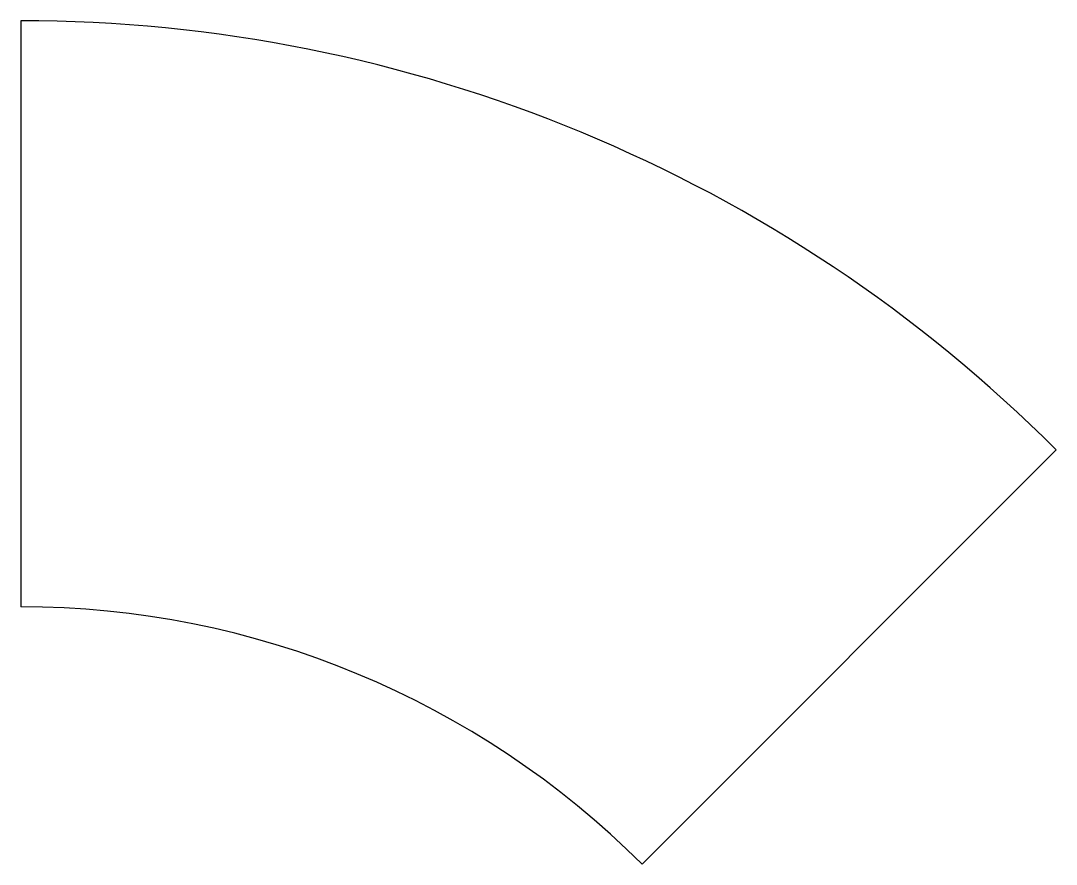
# Model space of a CAD drawing. Header units: metres. Extents: x 0 to 17.7, y -4.4 to 10.
import ezdxf

# ---------------------------------------------------------------- set-up
doc = ezdxf.new("R2010")
doc.units = ezdxf.units.M

msp = doc.modelspace()

# ---------------------------------------------------------------- linework, layer by layer
at = {"layer": 'PARAMETRIX'}
for p, q in [((0, 10), (0, 0)), ((10.6066, -4.3934), (17.6777, 2.6777))]:
    msp.add_line(p, q, dxfattribs=at)
for radius in [25, 15]:
    msp.add_arc((0, -15), radius, 45, 90, dxfattribs=at)

doc.saveas('drawing.dxf')
